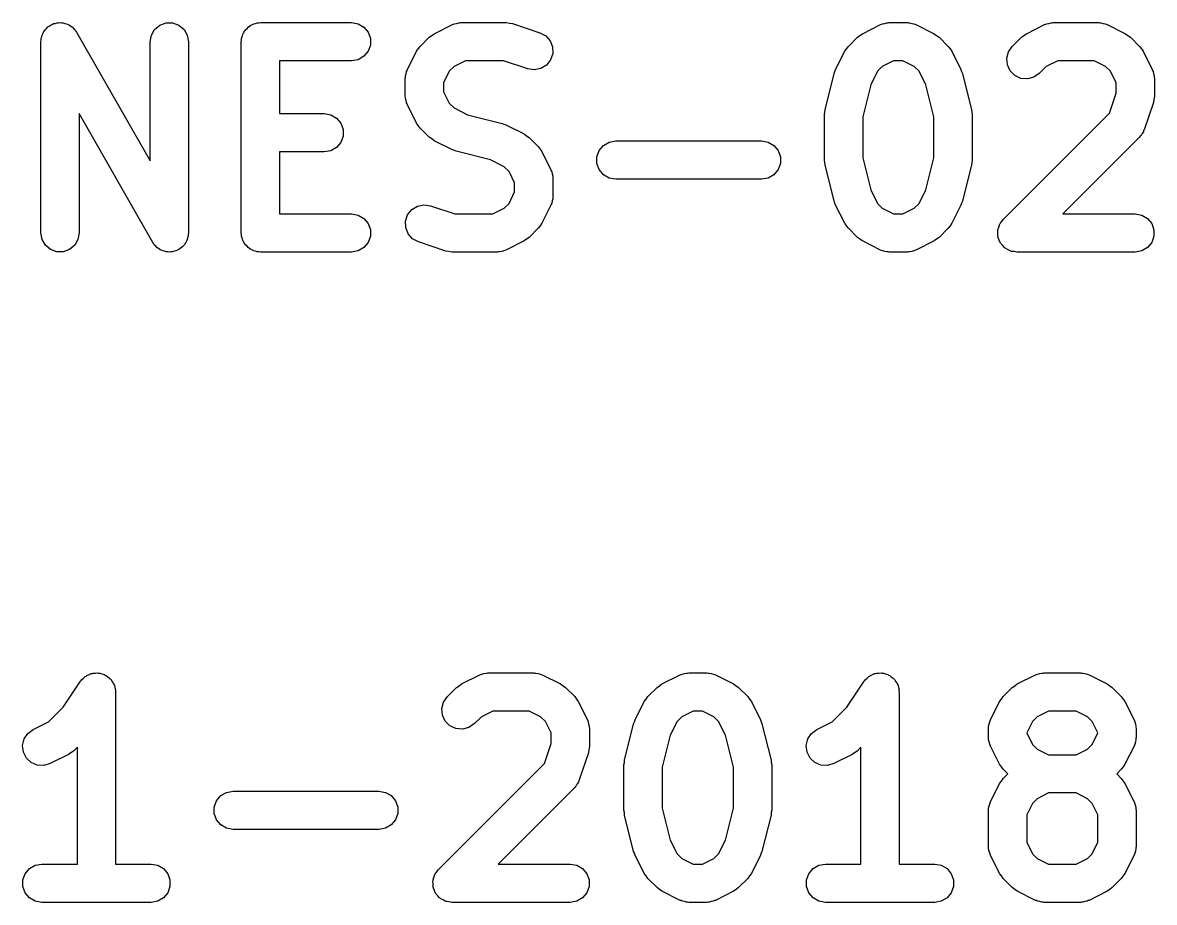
# Model space of a CAD drawing. Extents: x 85 to 212, y -151 to -91.
# Drawn here: x 191.23 to 200.1, y -142.4 to -135.5 of the extents above; entities that cross this region are included whole.
import ezdxf

# ---------------------------------------------------------------- set-up
doc = ezdxf.new("R2010")
doc.units = 0
doc.header["$MEASUREMENT"] = 0
doc.layers.add('BLACK', color=7, linetype='CONTINUOUS')

msp = doc.modelspace()

# ---------------------------------------------------------------- linework, layer by layer
at = {"layer": 'Black'}
for p, q in [((191.404, -135.568), (191.41, -135.557)), ((191.41, -135.557), (191.42, -135.549)), ((191.42, -135.549), (191.429, -135.538)), ((191.429, -135.538), (191.44, -135.532)), ((191.44, -135.532), (191.45, -135.524)), ((191.45, -135.524), (191.463, -135.519)), ((191.463, -135.519), (191.474, -135.512)), ((191.474, -135.512), (191.487, -135.51)), ((191.487, -135.51), (191.499, -135.506)), ((191.499, -135.506), (191.512, -135.506)), ((191.512, -135.506), (191.526, -135.504)), ((191.526, -135.504), (191.538, -135.506)), ((191.538, -135.506), (191.551, -135.506)), ((191.551, -135.506), (191.564, -135.51)), ((191.564, -135.51), (191.577, -135.513)), ((191.577, -135.513), (191.588, -135.519)), ((191.588, -135.519), (191.6, -135.524)), ((191.6, -135.524), (191.61, -135.532)), ((191.61, -135.532), (191.622, -135.539)), ((191.622, -135.539), (191.63, -135.549)), ((191.63, -135.549), (191.64, -135.557)), ((191.64, -135.557), (191.647, -135.569)), ((192.241, -135.602), (192.267, -135.557)), ((192.267, -135.557), (192.307, -135.524)), ((192.307, -135.524), (192.356, -135.506)), ((192.356, -135.506), (192.408, -135.506)), ((192.408, -135.506), (192.457, -135.524)), ((192.457, -135.524), (192.497, -135.557)), ((192.497, -135.557), (192.523, -135.602)), ((192.975, -135.569), (192.982, -135.557)), ((192.982, -135.557), (192.992, -135.549)), ((192.992, -135.549), (193, -135.539)), ((193, -135.539), (193.011, -135.532)), ((193.011, -135.532), (193.021, -135.524)), ((193.021, -135.524), (193.034, -135.519)), ((193.034, -135.519), (193.045, -135.513)), ((193.045, -135.513), (193.058, -135.51)), ((193.058, -135.51), (193.07, -135.506)), ((193.07, -135.506), (193.084, -135.506)), ((193.084, -135.506), (193.096, -135.504)), ((193.096, -135.504), (193.811, -135.504)), ((193.811, -135.504), (193.862, -135.513)), ((193.862, -135.513), (193.907, -135.539)), ((193.907, -135.539), (193.941, -135.579)), ((194.458, -135.591), (194.601, -135.519)), ((194.601, -135.519), (194.609, -135.517)), ((194.609, -135.517), (194.617, -135.513)), ((194.617, -135.513), (194.634, -135.51)), ((194.634, -135.51), (194.651, -135.505)), ((194.651, -135.505), (194.659, -135.505)), ((194.659, -135.505), (194.668, -135.504)), ((194.668, -135.504), (195.025, -135.504)), ((195.025, -135.504), (195.049, -135.508)), ((195.049, -135.508), (195.072, -135.511)), ((195.072, -135.511), (195.287, -135.583)), ((197.815, -135.591), (197.958, -135.519)), ((197.958, -135.519), (197.966, -135.517)), ((197.966, -135.517), (197.974, -135.513)), ((197.974, -135.513), (197.991, -135.51)), ((197.991, -135.51), (198.008, -135.505)), ((198.008, -135.505), (198.016, -135.505)), ((198.016, -135.505), (198.025, -135.504)), ((198.025, -135.504), (198.168, -135.504)), ((198.168, -135.504), (198.176, -135.505)), ((198.176, -135.505), (198.185, -135.505)), ((198.185, -135.505), (198.202, -135.51)), ((198.202, -135.51), (198.219, -135.513)), ((198.219, -135.513), (198.227, -135.517)), ((198.227, -135.517), (198.235, -135.519)), ((198.235, -135.519), (198.378, -135.591)), ((199.101, -135.591), (199.244, -135.519)), ((199.244, -135.519), (199.252, -135.517)), ((199.252, -135.517), (199.259, -135.513)), ((199.259, -135.513), (199.277, -135.51)), ((199.277, -135.51), (199.294, -135.505)), ((199.294, -135.505), (199.302, -135.505)), ((199.302, -135.505), (199.311, -135.504)), ((199.311, -135.504), (199.668, -135.504)), ((199.668, -135.504), (199.676, -135.505)), ((199.676, -135.505), (199.685, -135.505)), ((199.685, -135.505), (199.702, -135.51)), ((199.702, -135.51), (199.719, -135.513)), ((199.719, -135.513), (199.727, -135.517)), ((199.727, -135.517), (199.735, -135.519)), ((199.735, -135.519), (199.878, -135.591)), ((191.375, -135.654), (191.377, -135.64)), ((191.377, -135.627), (191.382, -135.615)), ((191.377, -135.64), (191.377, -135.627)), ((191.382, -135.615), (191.384, -135.602)), ((191.384, -135.602), (191.391, -135.591)), ((191.391, -135.591), (191.395, -135.578)), ((191.395, -135.578), (191.404, -135.568)), ((191.647, -135.569), (191.655, -135.579)), ((191.655, -135.579), (192.232, -136.589)), ((192.232, -135.654), (192.241, -135.602)), ((192.523, -135.602), (192.532, -135.654)), ((192.946, -135.654), (192.949, -135.641)), ((192.949, -135.628), (192.953, -135.615)), ((192.949, -135.641), (192.949, -135.628)), ((192.953, -135.615), (192.955, -135.602)), ((192.955, -135.602), (192.962, -135.591)), ((192.962, -135.591), (192.967, -135.579)), ((192.967, -135.579), (192.975, -135.569)), ((193.941, -135.579), (193.958, -135.628)), ((193.958, -135.628), (193.958, -135.68)), ((194.348, -135.69), (194.419, -135.619)), ((194.419, -135.619), (194.439, -135.605)), ((194.439, -135.605), (194.458, -135.591)), ((195.287, -135.583), (195.333, -135.608)), ((195.333, -135.608), (195.367, -135.646)), ((195.367, -135.646), (195.386, -135.695)), ((197.705, -135.69), (197.776, -135.619)), ((197.776, -135.619), (197.796, -135.605)), ((197.796, -135.605), (197.815, -135.591)), ((198.378, -135.591), (198.397, -135.605)), ((198.397, -135.605), (198.417, -135.619)), ((198.417, -135.619), (198.488, -135.69)), ((198.99, -135.69), (199.062, -135.619)), ((199.062, -135.619), (199.081, -135.605)), ((199.081, -135.605), (199.101, -135.591)), ((199.878, -135.591), (199.897, -135.605)), ((199.897, -135.605), (199.917, -135.619)), ((199.917, -135.619), (199.988, -135.69)), ((191.375, -137.154), (191.375, -135.654)), ((192.232, -136.589), (192.232, -135.654)), ((192.532, -135.654), (192.532, -137.154)), ((192.946, -137.154), (192.946, -135.654)), ((193.941, -135.729), (193.907, -135.768)), ((193.958, -135.68), (193.941, -135.729)), ((194.248, -135.872), (194.319, -135.729)), ((194.319, -135.729), (194.334, -135.71)), ((194.334, -135.71), (194.348, -135.69)), ((195.386, -135.695), (195.388, -135.747)), ((197.605, -135.872), (197.677, -135.729)), ((197.677, -135.729), (197.691, -135.71)), ((197.691, -135.71), (197.705, -135.69)), ((198.488, -135.69), (198.502, -135.71)), ((198.502, -135.71), (198.516, -135.729)), ((198.516, -135.729), (198.588, -135.872)), ((198.947, -135.783), (198.96, -135.733)), ((198.96, -135.733), (198.99, -135.69)), ((199.988, -135.69), (200.002, -135.71)), ((200.002, -135.71), (200.016, -135.729)), ((200.016, -135.729), (200.088, -135.872)), ((193.811, -135.804), (193.246, -135.804)), ((193.246, -135.804), (193.246, -136.218)), ((193.862, -135.795), (193.811, -135.804)), ((193.907, -135.768), (193.862, -135.795)), ((194.703, -135.804), (194.614, -135.848)), ((195.001, -135.804), (194.703, -135.804)), ((195.192, -135.867), (195.001, -135.804)), ((195.371, -135.796), (195.339, -135.837)), ((195.388, -135.747), (195.371, -135.796)), ((198.06, -135.804), (197.971, -135.848)), ((198.132, -135.804), (198.06, -135.804)), ((198.222, -135.848), (198.132, -135.804)), ((198.952, -135.835), (198.947, -135.783)), ((199.346, -135.804), (199.257, -135.848)), ((199.632, -135.804), (199.346, -135.804)), ((199.722, -135.848), (199.632, -135.804)), ((194.233, -135.922), (194.238, -135.905)), ((194.238, -135.905), (194.241, -135.888)), ((194.241, -135.888), (194.246, -135.88)), ((194.246, -135.88), (194.248, -135.872)), ((194.577, -135.885), (194.532, -135.975)), ((194.614, -135.848), (194.577, -135.885)), ((195.243, -135.875), (195.192, -135.867)), ((195.294, -135.864), (195.243, -135.875)), ((195.339, -135.837), (195.294, -135.864)), ((197.522, -136.189), (197.594, -135.903)), ((197.594, -135.903), (197.6, -135.888)), ((197.6, -135.888), (197.605, -135.872)), ((197.934, -135.885), (197.881, -135.992)), ((197.971, -135.848), (197.934, -135.885)), ((198.259, -135.885), (198.222, -135.848)), ((198.312, -135.992), (198.259, -135.885)), ((198.588, -135.872), (198.592, -135.888)), ((198.592, -135.888), (198.599, -135.903)), ((198.599, -135.903), (198.671, -136.189)), ((198.974, -135.882), (198.952, -135.835)), ((199.01, -135.919), (198.974, -135.882)), ((199.058, -135.941), (199.01, -135.919)), ((199.202, -135.902), (199.16, -135.932)), ((199.257, -135.848), (199.202, -135.902)), ((199.759, -135.885), (199.722, -135.848)), ((199.804, -135.975), (199.759, -135.885)), ((200.088, -135.872), (200.09, -135.88)), ((200.09, -135.88), (200.095, -135.888)), ((200.095, -135.888), (200.098, -135.905)), ((200.098, -135.905), (200.103, -135.922)), ((194.232, -135.939), (194.234, -135.931)), ((194.232, -136.082), (194.232, -135.939)), ((194.234, -135.931), (194.233, -135.922)), ((194.532, -135.975), (194.532, -136.047)), ((197.881, -135.992), (197.818, -136.243)), ((198.375, -136.243), (198.312, -135.992)), ((199.11, -135.946), (199.058, -135.941)), ((199.16, -135.932), (199.11, -135.946)), ((199.804, -136.058), (199.804, -135.975)), ((200.103, -135.922), (200.102, -135.931)), ((200.102, -135.931), (200.104, -135.939)), ((200.104, -135.939), (200.104, -136.082)), ((194.234, -136.091), (194.232, -136.082)), ((194.233, -136.099), (194.234, -136.091)), ((194.532, -136.047), (194.577, -136.136)), ((199.751, -136.215), (199.804, -136.058)), ((200.104, -136.082), (200.099, -136.106)), ((194.238, -136.116), (194.233, -136.099)), ((194.241, -136.133), (194.238, -136.116)), ((194.246, -136.141), (194.241, -136.133)), ((194.248, -136.149), (194.246, -136.141)), ((194.319, -136.292), (194.248, -136.149)), ((194.577, -136.136), (194.614, -136.173)), ((194.614, -136.173), (194.72, -136.226)), ((200.096, -136.13), (200.024, -136.344)), ((200.099, -136.106), (200.096, -136.13)), ((192.252, -137.228), (191.675, -136.218)), ((191.675, -136.218), (191.675, -137.154)), ((193.246, -136.218), (193.596, -136.218)), ((193.596, -136.218), (193.648, -136.227)), ((193.648, -136.227), (193.693, -136.253)), ((193.693, -136.253), (193.726, -136.293)), ((194.72, -136.226), (194.99, -136.294)), ((197.518, -136.225), (197.521, -136.207)), ((197.518, -136.582), (197.518, -136.225)), ((197.521, -136.207), (197.522, -136.189)), ((197.818, -136.243), (197.818, -136.564)), ((198.375, -136.564), (198.375, -136.243)), ((198.671, -136.189), (198.672, -136.207)), ((198.672, -136.207), (198.675, -136.225)), ((198.675, -136.225), (198.675, -136.582)), ((198.919, -137.048), (199.751, -136.215)), ((193.726, -136.293), (193.744, -136.342)), ((193.744, -136.342), (193.744, -136.394)), ((194.334, -136.311), (194.319, -136.292)), ((194.348, -136.331), (194.334, -136.311)), ((194.419, -136.402), (194.348, -136.331)), ((194.99, -136.294), (195.005, -136.3)), ((195.005, -136.3), (195.021, -136.305)), ((195.021, -136.305), (195.164, -136.377)), ((200.018, -136.36), (200.008, -136.374)), ((200.02, -136.351), (200.018, -136.36)), ((200.024, -136.344), (200.02, -136.351)), ((193.726, -136.443), (193.693, -136.483)), ((193.744, -136.394), (193.726, -136.443)), ((194.439, -136.416), (194.419, -136.402)), ((194.458, -136.431), (194.439, -136.416)), ((194.601, -136.502), (194.458, -136.431)), ((195.164, -136.377), (195.183, -136.391)), ((195.183, -136.391), (195.202, -136.405)), ((195.202, -136.405), (195.274, -136.476)), ((195.786, -136.467), (195.831, -136.441)), ((195.831, -136.441), (195.882, -136.432)), ((195.882, -136.432), (197.025, -136.432)), ((197.025, -136.432), (197.076, -136.441)), ((197.076, -136.441), (197.121, -136.467)), ((199.988, -136.402), (199.387, -137.004)), ((199.993, -136.395), (199.988, -136.402)), ((200, -136.39), (199.993, -136.395)), ((200.008, -136.374), (200, -136.39)), ((193.596, -136.518), (193.246, -136.518)), ((193.246, -136.518), (193.246, -137.004)), ((193.648, -136.509), (193.596, -136.518)), ((193.693, -136.483), (193.648, -136.509)), ((194.617, -136.507), (194.601, -136.502)), ((194.631, -136.513), (194.617, -136.507)), ((194.901, -136.581), (194.631, -136.513)), ((195.274, -136.476), (195.288, -136.496)), ((195.288, -136.496), (195.302, -136.515)), ((195.302, -136.515), (195.373, -136.658)), ((195.734, -136.556), (195.752, -136.507)), ((195.752, -136.507), (195.786, -136.467)), ((197.121, -136.467), (197.155, -136.507)), ((197.155, -136.507), (197.173, -136.556)), ((195.008, -136.634), (194.901, -136.581)), ((195.734, -136.608), (195.734, -136.556)), ((195.752, -136.657), (195.734, -136.608)), ((197.173, -136.608), (197.155, -136.657)), ((197.173, -136.556), (197.173, -136.608)), ((197.521, -136.6), (197.518, -136.582)), ((197.522, -136.619), (197.521, -136.6)), ((197.594, -136.904), (197.522, -136.619)), ((197.818, -136.564), (197.881, -136.816)), ((198.312, -136.816), (198.375, -136.564)), ((198.671, -136.619), (198.599, -136.904)), ((198.672, -136.6), (198.671, -136.619)), ((198.675, -136.582), (198.672, -136.6)), ((195.045, -136.671), (195.008, -136.634)), ((195.089, -136.76), (195.045, -136.671)), ((195.373, -136.658), (195.376, -136.666)), ((195.376, -136.666), (195.38, -136.674)), ((195.38, -136.674), (195.383, -136.691)), ((195.383, -136.691), (195.388, -136.708)), ((195.388, -136.708), (195.388, -136.716)), ((195.388, -136.716), (195.389, -136.725)), ((195.786, -136.697), (195.752, -136.657)), ((195.831, -136.723), (195.786, -136.697)), ((197.121, -136.697), (197.076, -136.723)), ((197.155, -136.657), (197.121, -136.697)), ((195.089, -136.832), (195.089, -136.76)), ((195.389, -136.725), (195.389, -136.868)), ((195.882, -136.732), (195.831, -136.723)), ((197.025, -136.732), (195.882, -136.732)), ((197.076, -136.723), (197.025, -136.732)), ((195.045, -136.922), (195.089, -136.832)), ((195.388, -136.885), (195.383, -136.902)), ((195.389, -136.868), (195.388, -136.876)), ((195.388, -136.876), (195.388, -136.885)), ((197.881, -136.816), (197.934, -136.922)), ((198.259, -136.922), (198.312, -136.816)), ((194.25, -137.011), (194.283, -136.97)), ((194.283, -136.97), (194.327, -136.943)), ((194.327, -136.943), (194.378, -136.932)), ((194.378, -136.932), (194.43, -136.94)), ((194.43, -136.94), (194.621, -137.004)), ((194.918, -137.004), (195.008, -136.959)), ((195.008, -136.959), (195.045, -136.922)), ((195.373, -136.935), (195.302, -137.078)), ((195.376, -136.927), (195.373, -136.935)), ((195.38, -136.919), (195.376, -136.927)), ((195.383, -136.902), (195.38, -136.919)), ((197.6, -136.919), (197.594, -136.904)), ((197.605, -136.935), (197.6, -136.919)), ((197.677, -137.078), (197.605, -136.935)), ((197.934, -136.922), (197.971, -136.959)), ((197.971, -136.959), (198.06, -137.004)), ((198.132, -137.004), (198.222, -136.959)), ((198.222, -136.959), (198.259, -136.922)), ((198.588, -136.935), (198.516, -137.078)), ((198.592, -136.919), (198.588, -136.935)), ((198.599, -136.904), (198.592, -136.919)), ((193.246, -137.004), (193.811, -137.004)), ((193.811, -137.004), (193.862, -137.013)), ((193.862, -137.013), (193.907, -137.039)), ((193.907, -137.039), (193.941, -137.079)), ((194.234, -137.06), (194.25, -137.011)), ((194.235, -137.112), (194.234, -137.06)), ((194.621, -137.004), (194.918, -137.004)), ((198.06, -137.004), (198.132, -137.004)), ((198.895, -137.079), (198.908, -137.064)), ((198.908, -137.064), (198.919, -137.048)), ((199.387, -137.004), (199.954, -137.004)), ((199.954, -137.004), (200.005, -137.013)), ((200.005, -137.013), (200.05, -137.039)), ((200.05, -137.039), (200.083, -137.079)), ((191.384, -137.205), (191.375, -137.154)), ((191.675, -137.154), (191.666, -137.205)), ((192.532, -137.154), (192.53, -137.167)), ((192.949, -137.166), (192.946, -137.154)), ((193.941, -137.079), (193.958, -137.128)), ((193.958, -137.128), (193.958, -137.18)), ((194.254, -137.161), (194.235, -137.112)), ((194.289, -137.2), (194.254, -137.161)), ((195.274, -137.117), (195.202, -137.188)), ((195.288, -137.097), (195.274, -137.117)), ((195.302, -137.078), (195.288, -137.097)), ((197.691, -137.097), (197.677, -137.078)), ((197.705, -137.117), (197.691, -137.097)), ((197.776, -137.188), (197.705, -137.117)), ((198.488, -137.117), (198.417, -137.188)), ((198.502, -137.097), (198.488, -137.117)), ((198.516, -137.078), (198.502, -137.097)), ((198.876, -137.14), (198.877, -137.134)), ((198.877, -137.16), (198.876, -137.14)), ((198.877, -137.128), (198.884, -137.109)), ((198.877, -137.134), (198.877, -137.128)), ((198.877, -137.18), (198.877, -137.16)), ((198.884, -137.109), (198.889, -137.09)), ((198.889, -137.09), (198.893, -137.085)), ((198.893, -137.085), (198.895, -137.079)), ((200.083, -137.079), (200.101, -137.128)), ((200.101, -137.128), (200.101, -137.18)), ((191.41, -137.25), (191.384, -137.205)), ((191.666, -137.205), (191.64, -137.25)), ((192.261, -137.238), (192.252, -137.228)), ((192.267, -137.25), (192.261, -137.238)), ((192.503, -137.239), (192.497, -137.25)), ((192.512, -137.229), (192.503, -137.239)), ((192.516, -137.217), (192.512, -137.229)), ((192.523, -137.205), (192.516, -137.217)), ((192.525, -137.192), (192.523, -137.205)), ((192.53, -137.18), (192.525, -137.192)), ((192.53, -137.167), (192.53, -137.18)), ((192.949, -137.18), (192.949, -137.166)), ((192.953, -137.192), (192.949, -137.18)), ((192.955, -137.205), (192.953, -137.192)), ((192.962, -137.216), (192.955, -137.205)), ((192.967, -137.229), (192.962, -137.216)), ((192.975, -137.239), (192.967, -137.229)), ((192.982, -137.25), (192.975, -137.239)), ((193.941, -137.229), (193.907, -137.268)), ((193.958, -137.18), (193.941, -137.229)), ((194.335, -137.224), (194.289, -137.2)), ((194.549, -137.296), (194.335, -137.224)), ((195.164, -137.216), (195.021, -137.288)), ((195.183, -137.202), (195.164, -137.216)), ((195.202, -137.188), (195.183, -137.202)), ((197.796, -137.202), (197.776, -137.188)), ((197.815, -137.216), (197.796, -137.202)), ((197.958, -137.288), (197.815, -137.216)), ((198.378, -137.216), (198.235, -137.288)), ((198.397, -137.202), (198.378, -137.216)), ((198.417, -137.188), (198.397, -137.202)), ((198.88, -137.186), (198.877, -137.18)), ((198.88, -137.192), (198.88, -137.186)), ((198.888, -137.21), (198.88, -137.192)), ((198.895, -137.229), (198.888, -137.21)), ((198.899, -137.234), (198.895, -137.229)), ((198.902, -137.24), (198.899, -137.234)), ((198.916, -137.253), (198.902, -137.24)), ((200.083, -137.229), (200.05, -137.268)), ((200.101, -137.18), (200.083, -137.229)), ((191.45, -137.283), (191.41, -137.25)), ((191.499, -137.301), (191.45, -137.283)), ((191.551, -137.301), (191.499, -137.301)), ((191.6, -137.283), (191.551, -137.301)), ((191.64, -137.25), (191.6, -137.283)), ((192.277, -137.258), (192.267, -137.25)), ((192.285, -137.268), (192.277, -137.258)), ((192.297, -137.275), (192.285, -137.268)), ((192.307, -137.283), (192.297, -137.275)), ((192.319, -137.288), (192.307, -137.283)), ((192.33, -137.294), (192.319, -137.288)), ((192.343, -137.297), (192.33, -137.294)), ((192.356, -137.301), (192.343, -137.297)), ((192.369, -137.301), (192.356, -137.301)), ((192.381, -137.304), (192.369, -137.301)), ((192.395, -137.301), (192.381, -137.304)), ((192.408, -137.301), (192.395, -137.301)), ((192.42, -137.297), (192.408, -137.301)), ((192.433, -137.295), (192.42, -137.297)), ((192.445, -137.288), (192.433, -137.295)), ((192.457, -137.283), (192.445, -137.288)), ((192.467, -137.275), (192.457, -137.283)), ((192.478, -137.269), (192.467, -137.275)), ((192.487, -137.259), (192.478, -137.269)), ((192.497, -137.25), (192.487, -137.259)), ((192.992, -137.258), (192.982, -137.25)), ((193, -137.268), (192.992, -137.258)), ((193.011, -137.275), (193, -137.268)), ((193.021, -137.283), (193.011, -137.275)), ((193.034, -137.288), (193.021, -137.283)), ((193.045, -137.295), (193.034, -137.288)), ((193.058, -137.297), (193.045, -137.295)), ((193.07, -137.301), (193.058, -137.297)), ((193.084, -137.301), (193.07, -137.301)), ((193.096, -137.304), (193.084, -137.301)), ((193.811, -137.304), (193.096, -137.304)), ((193.862, -137.295), (193.811, -137.304)), ((193.907, -137.268), (193.862, -137.295)), ((194.573, -137.299), (194.549, -137.296)), ((194.596, -137.304), (194.573, -137.299)), ((194.954, -137.304), (194.596, -137.304)), ((194.962, -137.302), (194.954, -137.304)), ((194.971, -137.303), (194.962, -137.302)), ((194.988, -137.298), (194.971, -137.303)), ((195.005, -137.295), (194.988, -137.298)), ((195.012, -137.29), (195.005, -137.295)), ((195.021, -137.288), (195.012, -137.29)), ((197.966, -137.29), (197.958, -137.288)), ((197.974, -137.295), (197.966, -137.29)), ((197.991, -137.298), (197.974, -137.295)), ((198.008, -137.303), (197.991, -137.298)), ((198.016, -137.302), (198.008, -137.303)), ((198.025, -137.304), (198.016, -137.302)), ((198.168, -137.304), (198.025, -137.304)), ((198.176, -137.302), (198.168, -137.304)), ((198.185, -137.303), (198.176, -137.302)), ((198.202, -137.298), (198.185, -137.303)), ((198.219, -137.295), (198.202, -137.298)), ((198.227, -137.29), (198.219, -137.295)), ((198.235, -137.288), (198.227, -137.29)), ((198.929, -137.268), (198.916, -137.253)), ((198.934, -137.272), (198.929, -137.268)), ((198.939, -137.276), (198.934, -137.272)), ((198.957, -137.285), (198.939, -137.276)), ((198.974, -137.295), (198.957, -137.285)), ((198.98, -137.296), (198.974, -137.295)), ((198.986, -137.298), (198.98, -137.296)), ((199.006, -137.3), (198.986, -137.298)), ((199.025, -137.304), (199.006, -137.3)), ((199.954, -137.304), (199.025, -137.304)), ((200.005, -137.295), (199.954, -137.304)), ((200.05, -137.268), (200.005, -137.295)), ((191.736, -140.624), (191.753, -140.618)), ((191.753, -140.618), (191.769, -140.61)), ((191.769, -140.61), (191.777, -140.609)), ((191.777, -140.609), (191.785, -140.606)), ((191.785, -140.606), (191.803, -140.606)), ((191.803, -140.606), (191.82, -140.604)), ((191.82, -140.604), (191.828, -140.606)), ((191.828, -140.606), (191.837, -140.606)), ((191.837, -140.606), (191.854, -140.612)), ((191.854, -140.612), (191.871, -140.616)), ((191.871, -140.616), (191.878, -140.621)), ((191.878, -140.621), (191.886, -140.624)), ((194.672, -140.691), (194.815, -140.619)), ((194.815, -140.619), (194.823, -140.617)), ((194.823, -140.617), (194.831, -140.613)), ((194.831, -140.613), (194.848, -140.61)), ((194.848, -140.61), (194.865, -140.605)), ((194.865, -140.605), (194.874, -140.605)), ((194.874, -140.605), (194.882, -140.604)), ((194.882, -140.604), (195.239, -140.604)), ((195.239, -140.604), (195.248, -140.605)), ((195.248, -140.605), (195.256, -140.605)), ((195.256, -140.605), (195.273, -140.61)), ((195.273, -140.61), (195.291, -140.613)), ((195.291, -140.613), (195.298, -140.617)), ((195.298, -140.617), (195.306, -140.619)), ((195.306, -140.619), (195.449, -140.691)), ((196.244, -140.691), (196.386, -140.619)), ((196.386, -140.619), (196.395, -140.617)), ((196.395, -140.617), (196.402, -140.613)), ((196.402, -140.613), (196.42, -140.61)), ((196.42, -140.61), (196.436, -140.605)), ((196.436, -140.605), (196.445, -140.605)), ((196.445, -140.605), (196.454, -140.604)), ((196.454, -140.604), (196.596, -140.604)), ((196.596, -140.604), (196.605, -140.605)), ((196.605, -140.605), (196.614, -140.605)), ((196.614, -140.605), (196.63, -140.61)), ((196.63, -140.61), (196.648, -140.613)), ((196.648, -140.613), (196.655, -140.617)), ((196.655, -140.617), (196.664, -140.619)), ((196.664, -140.619), (196.806, -140.691)), ((197.879, -140.624), (197.895, -140.618)), ((197.895, -140.618), (197.911, -140.61)), ((197.911, -140.61), (197.92, -140.609)), ((197.92, -140.609), (197.928, -140.606)), ((197.928, -140.606), (197.945, -140.606)), ((197.945, -140.606), (197.963, -140.604)), ((197.963, -140.604), (197.971, -140.606)), ((197.971, -140.606), (197.98, -140.606)), ((197.98, -140.606), (197.996, -140.612)), ((197.996, -140.612), (198.014, -140.616)), ((198.014, -140.616), (198.021, -140.621)), ((198.021, -140.621), (198.029, -140.624)), ((199.029, -140.691), (199.172, -140.619)), ((199.172, -140.619), (199.18, -140.617)), ((199.18, -140.617), (199.188, -140.613)), ((199.188, -140.613), (199.205, -140.61)), ((199.205, -140.61), (199.222, -140.605)), ((199.222, -140.605), (199.231, -140.605)), ((199.231, -140.605), (199.239, -140.604)), ((199.239, -140.604), (199.525, -140.604)), ((199.525, -140.604), (199.534, -140.605)), ((199.534, -140.605), (199.542, -140.605)), ((199.542, -140.605), (199.559, -140.61)), ((199.559, -140.61), (199.576, -140.613)), ((199.576, -140.613), (199.584, -140.617)), ((199.584, -140.617), (199.592, -140.619)), ((199.592, -140.619), (199.735, -140.691)), ((191.551, -140.872), (191.686, -140.67)), ((191.686, -140.67), (191.692, -140.664)), ((191.692, -140.664), (191.696, -140.657)), ((191.696, -140.657), (191.71, -140.646)), ((191.71, -140.646), (191.722, -140.633)), ((191.722, -140.633), (191.729, -140.629)), ((191.729, -140.629), (191.736, -140.624)), ((191.886, -140.624), (191.899, -140.635)), ((191.899, -140.635), (191.914, -140.645)), ((191.914, -140.645), (191.919, -140.652)), ((191.919, -140.652), (191.926, -140.657)), ((191.926, -140.657), (191.935, -140.673)), ((191.935, -140.673), (191.945, -140.687)), ((191.945, -140.687), (191.948, -140.695)), ((191.948, -140.695), (191.952, -140.702)), ((191.952, -140.702), (191.955, -140.72)), ((194.633, -140.719), (194.653, -140.705)), ((194.653, -140.705), (194.672, -140.691)), ((195.449, -140.691), (195.469, -140.705)), ((195.469, -140.705), (195.488, -140.719)), ((196.205, -140.719), (196.224, -140.705)), ((196.224, -140.705), (196.244, -140.691)), ((196.806, -140.691), (196.826, -140.705)), ((196.826, -140.705), (196.845, -140.719)), ((197.694, -140.872), (197.829, -140.67)), ((197.829, -140.67), (197.835, -140.664)), ((197.835, -140.664), (197.839, -140.657)), ((197.839, -140.657), (197.852, -140.646)), ((197.852, -140.646), (197.865, -140.633)), ((197.865, -140.633), (197.872, -140.629)), ((197.872, -140.629), (197.879, -140.624)), ((198.029, -140.624), (198.042, -140.635)), ((198.042, -140.635), (198.057, -140.645)), ((198.057, -140.645), (198.062, -140.652)), ((198.062, -140.652), (198.068, -140.657)), ((198.068, -140.657), (198.077, -140.673)), ((198.077, -140.673), (198.088, -140.687)), ((198.088, -140.687), (198.09, -140.695)), ((198.09, -140.695), (198.095, -140.702)), ((198.095, -140.702), (198.098, -140.72)), ((198.99, -140.719), (199.01, -140.705)), ((199.01, -140.705), (199.029, -140.691)), ((199.735, -140.691), (199.754, -140.705)), ((199.754, -140.705), (199.774, -140.719)), ((191.955, -140.72), (191.96, -140.737)), ((191.96, -140.737), (191.959, -140.745)), ((191.959, -140.745), (191.961, -140.754)), ((191.961, -140.754), (191.961, -142.104)), ((194.532, -140.833), (194.562, -140.79)), ((194.562, -140.79), (194.633, -140.719)), ((195.488, -140.719), (195.56, -140.79)), ((195.56, -140.79), (195.573, -140.81)), ((196.119, -140.81), (196.133, -140.79)), ((196.133, -140.79), (196.205, -140.719)), ((196.845, -140.719), (196.917, -140.79)), ((196.917, -140.79), (196.931, -140.81)), ((198.098, -140.72), (198.103, -140.737)), ((198.103, -140.737), (198.102, -140.745)), ((198.102, -140.745), (198.104, -140.754)), ((198.104, -140.754), (198.104, -142.104)), ((198.905, -140.81), (198.919, -140.79)), ((198.919, -140.79), (198.99, -140.719)), ((199.774, -140.719), (199.845, -140.79)), ((199.845, -140.79), (199.859, -140.81)), ((191.436, -140.987), (191.551, -140.872)), ((194.518, -140.883), (194.532, -140.833)), ((194.523, -140.935), (194.518, -140.883)), ((195.573, -140.81), (195.588, -140.829)), ((195.588, -140.829), (195.659, -140.972)), ((196.034, -140.972), (196.105, -140.829)), ((196.105, -140.829), (196.119, -140.81)), ((196.931, -140.81), (196.945, -140.829)), ((196.945, -140.829), (197.016, -140.972)), ((197.579, -140.987), (197.694, -140.872)), ((198.819, -140.972), (198.891, -140.829)), ((198.891, -140.829), (198.905, -140.81)), ((199.859, -140.81), (199.873, -140.829)), ((199.873, -140.829), (199.945, -140.972)), ((194.545, -140.982), (194.523, -140.935)), ((194.828, -140.948), (194.774, -141.002)), ((194.918, -140.904), (194.828, -140.948)), ((195.204, -140.904), (194.918, -140.904)), ((195.293, -140.948), (195.204, -140.904)), ((195.33, -140.985), (195.293, -140.948)), ((195.659, -140.972), (195.662, -140.98)), ((196.029, -140.988), (196.034, -140.972)), ((196.4, -140.948), (196.363, -140.985)), ((196.489, -140.904), (196.4, -140.948)), ((196.561, -140.904), (196.489, -140.904)), ((196.65, -140.948), (196.561, -140.904)), ((196.687, -140.985), (196.65, -140.948)), ((197.016, -140.972), (197.021, -140.988)), ((198.817, -140.98), (198.819, -140.972)), ((199.185, -140.948), (199.148, -140.985)), ((199.275, -140.904), (199.185, -140.948)), ((199.49, -140.904), (199.275, -140.904)), ((199.579, -140.948), (199.49, -140.904)), ((199.616, -140.985), (199.579, -140.948)), ((199.945, -140.972), (199.947, -140.98)), ((191.273, -141.079), (191.315, -141.048)), ((191.315, -141.048), (191.436, -140.987)), ((194.582, -141.019), (194.545, -140.982)), ((194.629, -141.041), (194.582, -141.019)), ((194.681, -141.046), (194.629, -141.041)), ((194.731, -141.032), (194.681, -141.046)), ((194.774, -141.002), (194.731, -141.032)), ((195.375, -141.075), (195.33, -140.985)), ((195.662, -140.98), (195.666, -140.988)), ((195.666, -140.988), (195.669, -141.005)), ((195.669, -141.005), (195.674, -141.022)), ((195.674, -141.022), (195.673, -141.031)), ((195.673, -141.031), (195.675, -141.039)), ((195.675, -141.039), (195.675, -141.182)), ((195.951, -141.289), (196.022, -141.003)), ((196.022, -141.003), (196.029, -140.988)), ((196.363, -140.985), (196.309, -141.092)), ((196.741, -141.092), (196.687, -140.985)), ((197.021, -140.988), (197.028, -141.003)), ((197.028, -141.003), (197.099, -141.289)), ((197.416, -141.079), (197.458, -141.048)), ((197.458, -141.048), (197.579, -140.987)), ((198.804, -141.039), (198.805, -141.031)), ((198.804, -141.111), (198.804, -141.039)), ((198.805, -141.022), (198.81, -141.005)), ((198.805, -141.031), (198.805, -141.022)), ((198.81, -141.005), (198.813, -140.988)), ((198.813, -140.988), (198.817, -140.98)), ((199.148, -140.985), (199.104, -141.075)), ((199.661, -141.075), (199.616, -140.985)), ((199.947, -140.98), (199.952, -140.988)), ((199.952, -140.988), (199.955, -141.005)), ((199.955, -141.005), (199.96, -141.022)), ((199.96, -141.022), (199.959, -141.031)), ((199.959, -141.031), (199.961, -141.039)), ((199.961, -141.039), (199.961, -141.111)), ((191.232, -141.173), (191.245, -141.122)), ((191.245, -141.122), (191.273, -141.079)), ((195.375, -141.158), (195.375, -141.075)), ((196.309, -141.092), (196.246, -141.343)), ((196.804, -141.343), (196.741, -141.092)), ((197.375, -141.173), (197.387, -141.122)), ((197.387, -141.122), (197.416, -141.079)), ((198.805, -141.119), (198.804, -141.111)), ((198.805, -141.128), (198.805, -141.119)), ((198.81, -141.145), (198.805, -141.128)), ((198.813, -141.162), (198.81, -141.145)), ((199.104, -141.075), (199.104, -141.075)), ((199.104, -141.075), (199.148, -141.165)), ((199.616, -141.165), (199.661, -141.075)), ((199.661, -141.075), (199.661, -141.075)), ((199.955, -141.145), (199.952, -141.162)), ((199.96, -141.128), (199.955, -141.145)), ((199.961, -141.111), (199.959, -141.119)), ((199.959, -141.119), (199.96, -141.128)), ((191.238, -141.225), (191.232, -141.173)), ((191.262, -141.272), (191.238, -141.225)), ((191.611, -141.231), (191.592, -141.245)), ((191.631, -141.217), (191.611, -141.231)), ((191.661, -141.187), (191.631, -141.217)), ((191.661, -142.104), (191.661, -141.187)), ((195.322, -141.315), (195.375, -141.158)), ((195.667, -141.23), (195.596, -141.444)), ((195.671, -141.206), (195.667, -141.23)), ((195.675, -141.182), (195.671, -141.206)), ((197.381, -141.225), (197.375, -141.173)), ((197.405, -141.272), (197.381, -141.225)), ((197.754, -141.231), (197.735, -141.245)), ((197.774, -141.217), (197.754, -141.231)), ((197.804, -141.187), (197.774, -141.217)), ((197.804, -142.104), (197.804, -141.187)), ((198.817, -141.17), (198.813, -141.162)), ((198.819, -141.178), (198.817, -141.17)), ((198.891, -141.321), (198.819, -141.178)), ((199.148, -141.165), (199.185, -141.202)), ((199.185, -141.202), (199.275, -141.246)), ((199.49, -141.246), (199.579, -141.202)), ((199.579, -141.202), (199.616, -141.165)), ((199.945, -141.178), (199.873, -141.321)), ((199.947, -141.17), (199.945, -141.178)), ((199.952, -141.162), (199.947, -141.17)), ((191.299, -141.307), (191.262, -141.272)), ((191.347, -141.328), (191.299, -141.307)), ((191.399, -141.331), (191.347, -141.328)), ((191.449, -141.316), (191.399, -141.331)), ((191.592, -141.245), (191.449, -141.316)), ((194.49, -142.148), (195.322, -141.315)), ((195.946, -141.325), (195.95, -141.307)), ((195.946, -141.682), (195.946, -141.325)), ((195.95, -141.307), (195.951, -141.289)), ((197.099, -141.289), (197.1, -141.307)), ((197.1, -141.307), (197.104, -141.325)), ((197.104, -141.325), (197.104, -141.682)), ((197.442, -141.307), (197.405, -141.272)), ((197.49, -141.328), (197.442, -141.307)), ((197.542, -141.331), (197.49, -141.328)), ((197.592, -141.316), (197.542, -141.331)), ((197.735, -141.245), (197.592, -141.316)), ((198.905, -141.34), (198.891, -141.321)), ((199.275, -141.246), (199.49, -141.246)), ((199.873, -141.321), (199.859, -141.34)), ((196.246, -141.343), (196.246, -141.664)), ((196.804, -141.664), (196.804, -141.343)), ((198.919, -141.36), (198.905, -141.34)), ((198.956, -141.396), (198.919, -141.36)), ((198.919, -141.433), (198.956, -141.396)), ((199.845, -141.36), (199.809, -141.396)), ((199.809, -141.396), (199.845, -141.433)), ((199.859, -141.34), (199.845, -141.36)), ((195.56, -141.502), (194.959, -142.104)), ((195.565, -141.495), (195.56, -141.502)), ((195.571, -141.49), (195.565, -141.495)), ((195.579, -141.474), (195.571, -141.49)), ((195.59, -141.46), (195.579, -141.474)), ((195.592, -141.451), (195.59, -141.46)), ((195.596, -141.444), (195.592, -141.451)), ((198.819, -141.615), (198.891, -141.472)), ((198.891, -141.472), (198.905, -141.453)), ((198.905, -141.453), (198.919, -141.433)), ((199.845, -141.433), (199.859, -141.453)), ((199.859, -141.453), (199.873, -141.472)), ((199.873, -141.472), (199.945, -141.615)), ((192.752, -141.607), (192.786, -141.567)), ((192.786, -141.567), (192.831, -141.541)), ((192.831, -141.541), (192.882, -141.532)), ((192.882, -141.532), (194.025, -141.532)), ((194.025, -141.532), (194.076, -141.541)), ((194.076, -141.541), (194.121, -141.567)), ((194.121, -141.567), (194.155, -141.607)), ((199.185, -141.591), (199.148, -141.628)), ((199.275, -141.546), (199.185, -141.591)), ((199.49, -141.546), (199.275, -141.546)), ((199.579, -141.591), (199.49, -141.546)), ((199.616, -141.628), (199.579, -141.591)), ((192.734, -141.656), (192.752, -141.607)), ((192.734, -141.708), (192.734, -141.656)), ((194.155, -141.607), (194.173, -141.656)), ((194.173, -141.656), (194.173, -141.708)), ((195.95, -141.7), (195.946, -141.682)), ((196.246, -141.664), (196.309, -141.916)), ((196.741, -141.916), (196.804, -141.664)), ((197.104, -141.682), (197.1, -141.7)), ((198.804, -141.682), (198.805, -141.674)), ((198.804, -141.968), (198.804, -141.682)), ((198.805, -141.665), (198.81, -141.648)), ((198.805, -141.674), (198.805, -141.665)), ((198.81, -141.648), (198.813, -141.631)), ((198.813, -141.631), (198.817, -141.623)), ((198.817, -141.623), (198.819, -141.615)), ((199.148, -141.628), (199.104, -141.718)), ((199.661, -141.718), (199.616, -141.628)), ((199.945, -141.615), (199.947, -141.623)), ((199.947, -141.623), (199.952, -141.631)), ((199.952, -141.631), (199.955, -141.648)), ((199.955, -141.648), (199.96, -141.665)), ((199.96, -141.665), (199.959, -141.674)), ((199.959, -141.674), (199.961, -141.682)), ((199.961, -141.682), (199.961, -141.968)), ((192.752, -141.757), (192.734, -141.708)), ((192.786, -141.797), (192.752, -141.757)), ((194.155, -141.757), (194.121, -141.797)), ((194.173, -141.708), (194.155, -141.757)), ((195.951, -141.719), (195.95, -141.7)), ((196.022, -142.004), (195.951, -141.719)), ((197.099, -141.719), (197.028, -142.004)), ((197.1, -141.7), (197.099, -141.719)), ((199.104, -141.718), (199.104, -141.932)), ((199.661, -141.932), (199.661, -141.718)), ((192.831, -141.823), (192.786, -141.797)), ((192.882, -141.832), (192.831, -141.823)), ((194.025, -141.832), (192.882, -141.832)), ((194.076, -141.823), (194.025, -141.832)), ((194.121, -141.797), (194.076, -141.823)), ((196.309, -141.916), (196.363, -142.022)), ((196.687, -142.022), (196.741, -141.916)), ((199.104, -141.932), (199.148, -142.022)), ((199.616, -142.022), (199.661, -141.932)), ((196.029, -142.019), (196.022, -142.004)), ((196.034, -142.035), (196.029, -142.019)), ((196.105, -142.178), (196.034, -142.035)), ((196.363, -142.022), (196.4, -142.059)), ((196.65, -142.059), (196.687, -142.022)), ((197.016, -142.035), (196.945, -142.178)), ((197.021, -142.019), (197.016, -142.035)), ((197.028, -142.004), (197.021, -142.019)), ((198.805, -141.976), (198.804, -141.968)), ((198.805, -141.985), (198.805, -141.976)), ((198.81, -142.002), (198.805, -141.985)), ((198.813, -142.019), (198.81, -142.002)), ((198.817, -142.027), (198.813, -142.019)), ((198.819, -142.035), (198.817, -142.027)), ((198.891, -142.178), (198.819, -142.035)), ((199.148, -142.022), (199.185, -142.059)), ((199.579, -142.059), (199.616, -142.022)), ((199.945, -142.035), (199.873, -142.178)), ((199.947, -142.027), (199.945, -142.035)), ((199.952, -142.019), (199.947, -142.027)), ((199.955, -142.002), (199.952, -142.019)), ((199.96, -141.985), (199.955, -142.002)), ((199.961, -141.968), (199.959, -141.976)), ((199.959, -141.976), (199.96, -141.985)), ((191.286, -142.139), (191.331, -142.113)), ((191.331, -142.113), (191.382, -142.104)), ((191.382, -142.104), (191.661, -142.104)), ((191.961, -142.104), (192.239, -142.104)), ((192.239, -142.104), (192.291, -142.113)), ((192.291, -142.113), (192.336, -142.139)), ((194.959, -142.104), (195.525, -142.104)), ((195.525, -142.104), (195.576, -142.113)), ((195.576, -142.113), (195.621, -142.139)), ((196.4, -142.059), (196.489, -142.104)), ((196.489, -142.104), (196.561, -142.104)), ((196.561, -142.104), (196.65, -142.059)), ((197.429, -142.139), (197.474, -142.113)), ((197.474, -142.113), (197.525, -142.104)), ((197.525, -142.104), (197.804, -142.104)), ((198.104, -142.104), (198.382, -142.104)), ((198.382, -142.104), (198.433, -142.113)), ((198.433, -142.113), (198.479, -142.139)), ((199.185, -142.059), (199.275, -142.104)), ((199.275, -142.104), (199.49, -142.104)), ((199.49, -142.104), (199.579, -142.059)), ((191.234, -142.228), (191.252, -142.179)), ((191.252, -142.179), (191.286, -142.139)), ((192.336, -142.139), (192.369, -142.179)), ((192.369, -142.179), (192.387, -142.228)), ((194.449, -142.228), (194.455, -142.209)), ((194.455, -142.209), (194.46, -142.19)), ((194.46, -142.19), (194.464, -142.185)), ((194.464, -142.185), (194.467, -142.179)), ((194.467, -142.179), (194.479, -142.164)), ((194.479, -142.164), (194.49, -142.148)), ((195.621, -142.139), (195.655, -142.179)), ((195.655, -142.179), (195.673, -142.228)), ((196.119, -142.197), (196.105, -142.178)), ((196.133, -142.217), (196.119, -142.197)), ((196.205, -142.288), (196.133, -142.217)), ((196.917, -142.217), (196.845, -142.288)), ((196.931, -142.197), (196.917, -142.217)), ((196.945, -142.178), (196.931, -142.197)), ((197.377, -142.228), (197.395, -142.179)), ((197.395, -142.179), (197.429, -142.139)), ((198.479, -142.139), (198.512, -142.179)), ((198.512, -142.179), (198.53, -142.228)), ((198.905, -142.197), (198.891, -142.178)), ((198.919, -142.217), (198.905, -142.197)), ((198.99, -142.288), (198.919, -142.217)), ((199.845, -142.217), (199.774, -142.288)), ((199.859, -142.197), (199.845, -142.217)), ((199.873, -142.178), (199.859, -142.197)), ((191.234, -142.28), (191.234, -142.228)), ((191.252, -142.329), (191.234, -142.28)), ((192.387, -142.28), (192.369, -142.329)), ((192.387, -142.228), (192.387, -142.28)), ((194.447, -142.24), (194.449, -142.234)), ((194.449, -142.26), (194.447, -142.24)), ((194.449, -142.234), (194.449, -142.228)), ((194.449, -142.28), (194.449, -142.26)), ((194.451, -142.286), (194.449, -142.28)), ((194.452, -142.292), (194.451, -142.286)), ((194.46, -142.31), (194.452, -142.292)), ((195.673, -142.28), (195.655, -142.329)), ((195.673, -142.228), (195.673, -142.28)), ((196.224, -142.302), (196.205, -142.288)), ((196.244, -142.316), (196.224, -142.302)), ((196.826, -142.302), (196.806, -142.316)), ((196.845, -142.288), (196.826, -142.302)), ((197.377, -142.28), (197.377, -142.228)), ((197.395, -142.329), (197.377, -142.28)), ((198.53, -142.28), (198.512, -142.329)), ((198.53, -142.228), (198.53, -142.28)), ((199.01, -142.302), (198.99, -142.288)), ((199.029, -142.316), (199.01, -142.302)), ((199.754, -142.302), (199.735, -142.316)), ((199.774, -142.288), (199.754, -142.302)), ((191.286, -142.368), (191.252, -142.329)), ((191.331, -142.395), (191.286, -142.368)), ((191.382, -142.404), (191.331, -142.395)), ((192.291, -142.395), (192.239, -142.404)), ((192.336, -142.368), (192.291, -142.395)), ((192.369, -142.329), (192.336, -142.368)), ((194.467, -142.329), (194.46, -142.31)), ((194.471, -142.334), (194.467, -142.329)), ((194.474, -142.34), (194.471, -142.334)), ((194.487, -142.353), (194.474, -142.34)), ((194.5, -142.368), (194.487, -142.353)), ((194.506, -142.372), (194.5, -142.368)), ((194.51, -142.376), (194.506, -142.372)), ((194.528, -142.385), (194.51, -142.376)), ((194.545, -142.395), (194.528, -142.385)), ((194.552, -142.396), (194.545, -142.395)), ((195.576, -142.395), (195.525, -142.404)), ((195.621, -142.368), (195.576, -142.395)), ((195.655, -142.329), (195.621, -142.368)), ((196.386, -142.388), (196.244, -142.316)), ((196.395, -142.39), (196.386, -142.388)), ((196.402, -142.395), (196.395, -142.39)), ((196.42, -142.398), (196.402, -142.395)), ((196.648, -142.395), (196.63, -142.398)), ((196.655, -142.39), (196.648, -142.395)), ((196.664, -142.388), (196.655, -142.39)), ((196.806, -142.316), (196.664, -142.388)), ((197.429, -142.368), (197.395, -142.329)), ((197.474, -142.395), (197.429, -142.368)), ((197.525, -142.404), (197.474, -142.395)), ((198.433, -142.395), (198.382, -142.404)), ((198.479, -142.368), (198.433, -142.395)), ((198.512, -142.329), (198.479, -142.368)), ((199.172, -142.388), (199.029, -142.316)), ((199.18, -142.39), (199.172, -142.388)), ((199.188, -142.395), (199.18, -142.39)), ((199.205, -142.398), (199.188, -142.395)), ((199.576, -142.395), (199.559, -142.398)), ((199.584, -142.39), (199.576, -142.395)), ((199.592, -142.388), (199.584, -142.39)), ((199.735, -142.316), (199.592, -142.388)), ((192.239, -142.404), (191.382, -142.404)), ((194.558, -142.398), (194.552, -142.396)), ((194.577, -142.4), (194.558, -142.398)), ((194.596, -142.404), (194.577, -142.4)), ((195.525, -142.404), (194.596, -142.404)), ((196.436, -142.403), (196.42, -142.398)), ((196.445, -142.402), (196.436, -142.403)), ((196.454, -142.404), (196.445, -142.402)), ((196.596, -142.404), (196.454, -142.404)), ((196.605, -142.402), (196.596, -142.404)), ((196.614, -142.403), (196.605, -142.402)), ((196.63, -142.398), (196.614, -142.403)), ((198.382, -142.404), (197.525, -142.404)), ((199.222, -142.403), (199.205, -142.398)), ((199.231, -142.402), (199.222, -142.403)), ((199.239, -142.404), (199.231, -142.402)), ((199.525, -142.404), (199.239, -142.404)), ((199.534, -142.402), (199.525, -142.404)), ((199.542, -142.403), (199.534, -142.402)), ((199.559, -142.398), (199.542, -142.403))]:
    msp.add_line(p, q, dxfattribs=at)

doc.saveas('drawing.dxf')
